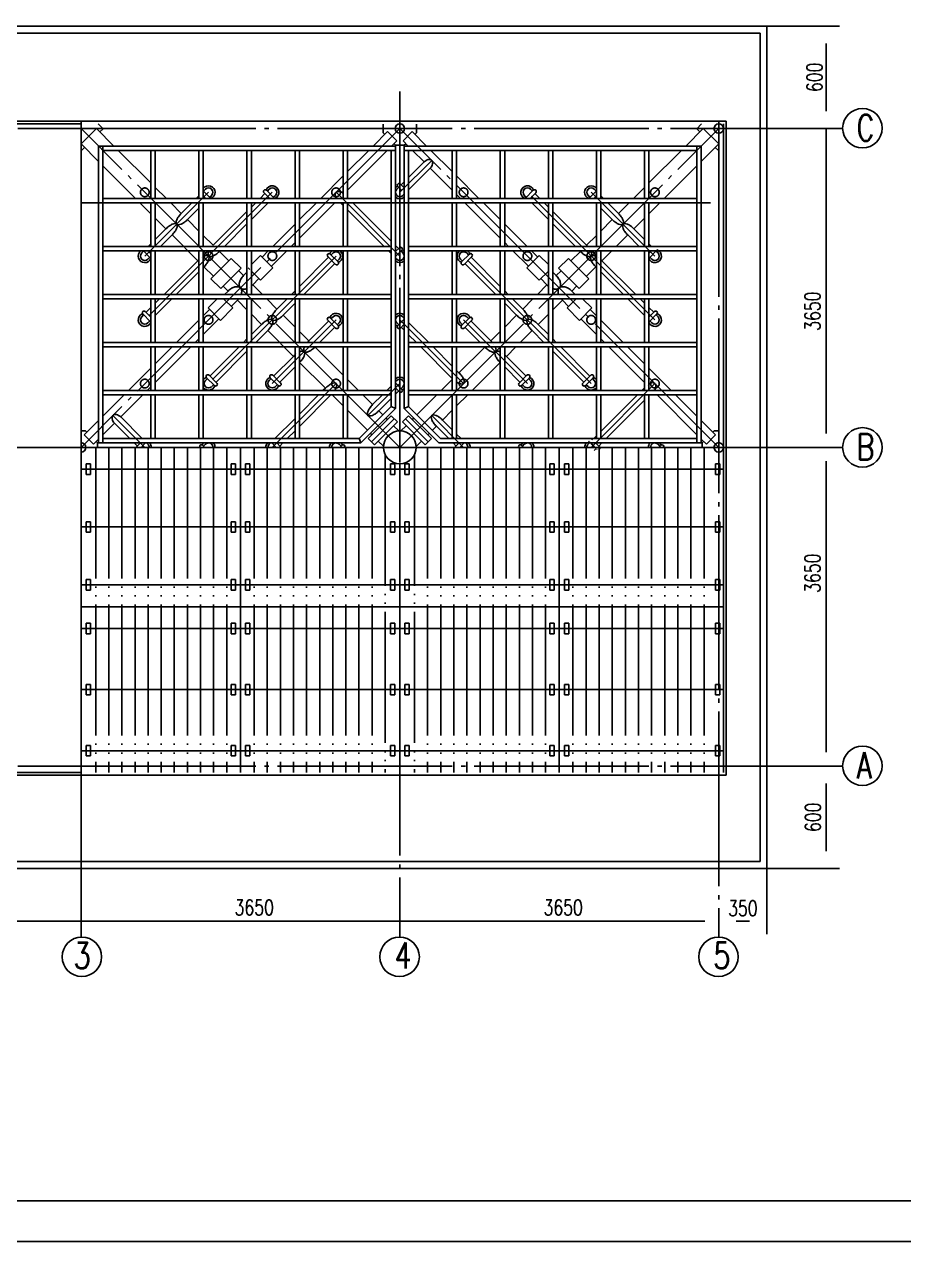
# Model space of a CAD drawing. Extents: x 49189 to 130763, y 0 to 27754.
# Drawn here: x 101534 to 111600, y 0 to 13938 of the extents above; entities that cross this region are included whole.
import ezdxf

# ---------------------------------------------------------------- set-up
doc = ezdxf.new("R2010")
doc.units = 0
doc.header["$LTSCALE"] = 100
doc.header["$MEASUREMENT"] = 0
for name, pattern in [('S', [18, 15, -1, 0, -1, 0, -1]), ('X', [6, 4.5, -1.5]), ('Z', [22.5, 20, -1, 0.5, -1])]:
    doc.linetypes.add(name, pattern=pattern)
for name, color, linetype in [('2', 2, 'CONTINUOUS'), ('3', 3, 'X'), ('4', 1, 'Z'), ('5', 4, 'S'), ('6', 3, 'CONTINUOUS')]:
    doc.layers.add(name, color=color, linetype=linetype)
doc.styles.add('HZ', font='txt', dxfattribs={"width": 0.75, "bigfont": 'hztxt'})
doc.styles.add('SIMPLEX', font='txt', dxfattribs={"width": 0.75, "bigfont": 'hztxt'})
doc.styles.add('STANDENT', font='TXT', dxfattribs={"width": 0.75, "bigfont": 'HZTXT'})

# ---------------------------------------------------------------- blocks, each defined once
blk = doc.blocks.new('ARROW')
at = {"layer": '6'}
blk.add_lwpolyline([(0, 0, 0, 0.2, 0), (-1, 0, 0, 0, 0), (-2, 0, 0, 0, 0)], format="xyseb", dxfattribs=at)

msp = doc.modelspace()

# ---------------------------------------------------------------- linework, layer by layer
at = {"layer": '2', "color": 0}
for p, q in [((94325, 13918), (102183, 13918)), ((94405, 13838), (102183, 13838)), ((102183, 13918), (110036, 13918)), ((102183, 13838), (109956, 13838)), ((109956, 13838), (109956, 4352)), ((110036, 13918), (110036, 4272)), ((110036, 13918), (110865, 13918)), ((110715, 12945), (110715, 13718)), ((94799, 12829), (102183, 12829)), ((102183, 12829), (102183, 5371)), ((102183, 12829), (109567, 12829)), ((109567, 5341), (109567, 12829)), ((94799, 12799), (102183, 12799)), ((102183, 12569), (102360, 12745)), ((102560, 12545), (102360, 12745)), ((102436, 12742), (102378, 12799)), ((102436, 12742), (102400, 12706)), ((105692, 12710), (105527, 12545)), ((105643, 12695), (105643, 12796)), ((105660, 12678), (105643, 12695)), ((105798, 12604), (105692, 12710)), ((105869, 12604), (105975, 12710)), ((106139, 12545), (105975, 12710)), ((106006, 12678), (106023, 12695)), ((106023, 12695), (106023, 12796)), ((109307, 12745), (109107, 12545)), ((109231, 12742), (109288, 12799)), ((109231, 12742), (109267, 12706)), ((109307, 12745), (109483, 12569)), ((109537, 12799), (109537, 5371)), ((110715, 12745), (110565, 12745)), ((102183, 12671), (102183, 5371)), ((102183, 12569), (102383, 12369)), ((102383, 12545), (102383, 9145)), ((102383, 12545), (105783, 12545)), ((102433, 12545), (102433, 9145)), ((105798, 12604), (105739, 12545)), ((105783, 12556), (105766, 12572)), ((105783, 12556), (105884, 12556)), ((105884, 12556), (105783, 12556)), ((105783, 12545), (105783, 9540)), ((105869, 12604), (105927, 12545)), ((109283, 12545), (105883, 12545)), ((105883, 12545), (105883, 9540)), ((105884, 12556), (105900, 12572)), ((109233, 12545), (109233, 9145)), ((109483, 12569), (109283, 12369)), ((109283, 12545), (109283, 9145)), ((102187, 12493), (102183, 12497)), ((102223, 12529), (102187, 12493)), ((102433, 12495), (105783, 12495)), ((102983, 12122), (102610, 12495)), ((102983, 12495), (102983, 11945)), ((103033, 12495), (103033, 11945)), ((103533, 12495), (103533, 11945)), ((103583, 12495), (103583, 11945)), ((104083, 12495), (104083, 11945)), ((104133, 12495), (104133, 11945)), ((104633, 12495), (104633, 11945)), ((104683, 12495), (104683, 11945)), ((105183, 12495), (105183, 11945)), ((105233, 12495), (105233, 11945)), ((105477, 12495), (105233, 12252)), ((105689, 12495), (105233, 12039)), ((105733, 12495), (105733, 9561)), ((109233, 12495), (105883, 12495)), ((105933, 12495), (105933, 9561)), ((106110, 12363), (105977, 12495)), ((106433, 12252), (106189, 12495)), ((106433, 12495), (106433, 11945)), ((106483, 12495), (106483, 11945)), ((106983, 12495), (106983, 11945)), ((107033, 12495), (107033, 11945)), ((107533, 12495), (107533, 11945)), ((107583, 12495), (107583, 11945)), ((108083, 12495), (108083, 11945)), ((108133, 12495), (108133, 11945)), ((108633, 12495), (108633, 11945)), ((108683, 12495), (108683, 11945)), ((109057, 12495), (108683, 12122)), ((109444, 12529), (109480, 12493)), ((109480, 12493), (109483, 12497)), ((102433, 12319), (102807, 11945)), ((105933, 12186), (106110, 12363)), ((105933, 12045), (106181, 12292)), ((106433, 12039), (106181, 12292)), ((109233, 12319), (108860, 11945)), ((105183, 12202), (104927, 11945)), ((105848, 12101), (105883, 12136)), ((106739, 11945), (106483, 12202)), ((103160, 11945), (103033, 12072)), ((103666, 11949), (103583, 12032)), ((103608, 12051), (103586, 12029)), ((104288, 12001), (104233, 11945)), ((104343, 11945), (104278, 12010)), ((104396, 11949), (104307, 12038)), ((104338, 12051), (104316, 12029)), ((105798, 12051), (105820, 12073)), ((105855, 12037), (105810, 12082)), ((105883, 12066), (105839, 12110)), ((105869, 11980), (105883, 11995)), ((106527, 11945), (106483, 11989)), ((107270, 11949), (107360, 12038)), ((107324, 11945), (107388, 12010)), ((107350, 12029), (107329, 12051)), ((107329, 12051), (107350, 12029)), ((107434, 11945), (107379, 12001)), ((108000, 11949), (108083, 12032)), ((108059, 12051), (108080, 12029)), ((108080, 12029), (108059, 12051)), ((108633, 12072), (108507, 11945)), ((102433, 11945), (105733, 11945)), ((102433, 11895), (105733, 11895)), ((102857, 11895), (102983, 11769)), ((102983, 11895), (102983, 11395)), ((103033, 11895), (103033, 11395)), ((103331, 11774), (103210, 11895)), ((103453, 11895), (103331, 11774)), ((103533, 11976), (103503, 11945)), ((103533, 11895), (103533, 11395)), ((103613, 11945), (103583, 11975)), ((103594, 11895), (103583, 11885)), ((103583, 11895), (103583, 11395)), ((103679, 11980), (103657, 11958)), ((104083, 11895), (104083, 11395)), ((104324, 11895), (104133, 11705)), ((104183, 11895), (104133, 11846)), ((104133, 11895), (104133, 11395)), ((104409, 11980), (104387, 11958)), ((104633, 11895), (104633, 11395)), ((105089, 11895), (104683, 11489)), ((104877, 11895), (104683, 11702)), ((104683, 11895), (104683, 11395)), ((105183, 11865), (105153, 11895)), ((105183, 11895), (105183, 11395)), ((105244, 11945), (105233, 11956)), ((105233, 11895), (105233, 11395)), ((105733, 11456), (105294, 11895)), ((109233, 11945), (105933, 11945)), ((109233, 11895), (105933, 11895)), ((106433, 11895), (106433, 11395)), ((106483, 11895), (106483, 11395)), ((106983, 11489), (106577, 11895)), ((106983, 11702), (106789, 11895)), ((106983, 11895), (106983, 11395)), ((107033, 11895), (107033, 11395)), ((107280, 11958), (107258, 11980)), ((107258, 11980), (107280, 11958)), ((107533, 11705), (107343, 11895)), ((107533, 11846), (107484, 11895)), ((107533, 11895), (107533, 11395)), ((107583, 11895), (107583, 11395)), ((107988, 11980), (108010, 11958)), ((108010, 11958), (107988, 11980)), ((108054, 11945), (108083, 11975)), ((108083, 11885), (108073, 11895)), ((108083, 11895), (108083, 11395)), ((108164, 11945), (108133, 11976)), ((108133, 11895), (108133, 11395)), ((108335, 11774), (108214, 11895)), ((108457, 11895), (108335, 11774)), ((108633, 11895), (108633, 11395)), ((108810, 11895), (108683, 11769)), ((108683, 11895), (108683, 11395)), ((103033, 11719), (103155, 11597)), ((103533, 11835), (103402, 11703)), ((104083, 11796), (103696, 11409)), ((105653, 11395), (105233, 11815)), ((107970, 11409), (107583, 11796)), ((108265, 11703), (108133, 11835)), ((108633, 11719), (108512, 11597)), ((103155, 11597), (103033, 11476)), ((103533, 11572), (103402, 11703)), ((104083, 11655), (103824, 11395)), ((104633, 11652), (104377, 11395)), ((107289, 11395), (107033, 11652)), ((107843, 11395), (107583, 11655)), ((108133, 11572), (108265, 11703)), ((108633, 11476), (108512, 11597)), ((103225, 11527), (103094, 11395)), ((103225, 11527), (103520, 11232)), ((103696, 11409), (103583, 11522)), ((104633, 11439), (104589, 11395)), ((107077, 11395), (107033, 11439)), ((107970, 11409), (108083, 11522)), ((108310, 11395), (108441, 11527)), ((108573, 11395), (108441, 11527)), ((102433, 11395), (105733, 11395)), ((102433, 11345), (105733, 11345)), ((102878, 11321), (102900, 11343)), ((102900, 11343), (102878, 11321)), ((102980, 11262), (102897, 11345)), ((102983, 11426), (102953, 11395)), ((102983, 11316), (102954, 11345)), ((102983, 11345), (102983, 10845)), ((103033, 11345), (103033, 10845)), ((103044, 11345), (103033, 11335)), ((103533, 11345), (103533, 10845)), ((103583, 11345), (103583, 10845)), ((103774, 11345), (103767, 11338)), ((103875, 11231), (103767, 11338)), ((104083, 11345), (104083, 10845)), ((104133, 11345), (104133, 10845)), ((104133, 11187), (104238, 11292)), ((104380, 11150), (104238, 11292)), ((104327, 11345), (104256, 11274)), ((104539, 11345), (104362, 11168)), ((104633, 11345), (104633, 10845)), ((104683, 11345), (104683, 10845)), ((105037, 11308), (105126, 11219)), ((105068, 11321), (105046, 11299)), ((105183, 11345), (105183, 10845)), ((105233, 11345), (105233, 10845)), ((105733, 11315), (105703, 11345)), ((105819, 11371), (105783, 11406)), ((105828, 11380), (105783, 11336)), ((105856, 11352), (105783, 11279)), ((105869, 11321), (105847, 11343)), ((109233, 11395), (105933, 11395)), ((109233, 11345), (105933, 11345)), ((106433, 11345), (106433, 10845)), ((106483, 11345), (106483, 10845)), ((106630, 11308), (106540, 11219)), ((106599, 11321), (106620, 11299)), ((106620, 11299), (106599, 11321)), ((106983, 11345), (106983, 10845)), ((107033, 11345), (107033, 10845)), ((107305, 11168), (107127, 11345)), ((107287, 11150), (107428, 11292)), ((107411, 11274), (107339, 11345)), ((107533, 11187), (107428, 11292)), ((107533, 11345), (107533, 10845)), ((107583, 11345), (107583, 10845)), ((107792, 11231), (107900, 11338)), ((107900, 11338), (107893, 11345)), ((108083, 11345), (108083, 10845)), ((108133, 11345), (108133, 10845)), ((108147, 11232), (108260, 11345)), ((108633, 11335), (108623, 11345)), ((108633, 11345), (108633, 10845)), ((108714, 11395), (108683, 11426)), ((108683, 11345), (108683, 10845)), ((108683, 11316), (108713, 11345)), ((108687, 11262), (108776, 11352)), ((108789, 11321), (108767, 11343)), ((102949, 11250), (102970, 11272)), ((102970, 11272), (102949, 11250)), ((103520, 11232), (103133, 10845)), ((103590, 11162), (103583, 11155)), ((103698, 11054), (103590, 11162)), ((103903, 11259), (103670, 11026)), ((104016, 11146), (103903, 11259)), ((105018, 11271), (104683, 10936)), ((105089, 11200), (104734, 10845)), ((105008, 11280), (105098, 11190)), ((105139, 11250), (105117, 11228)), ((105798, 11250), (105783, 11265)), ((106528, 11250), (106550, 11228)), ((106550, 11228), (106528, 11250)), ((106658, 11280), (106569, 11190)), ((106933, 10845), (106578, 11200)), ((106983, 10936), (106649, 11271)), ((107651, 11146), (107764, 11259)), ((107997, 11026), (107764, 11259)), ((107969, 11054), (108076, 11162)), ((108083, 11155), (108076, 11162)), ((108534, 10845), (108147, 11232)), ((108718, 11250), (108696, 11272)), ((103533, 11105), (103274, 10845)), ((103783, 10913), (103670, 11026)), ((104016, 11146), (103783, 10913)), ((104044, 11062), (103988, 11118)), ((104083, 11102), (104044, 11062)), ((104114, 11133), (104097, 11150)), ((104238, 11009), (104133, 11114)), ((104220, 11027), (104150, 10956)), ((104238, 11009), (104380, 11150)), ((107428, 11009), (107287, 11150)), ((107428, 11009), (107533, 11114)), ((107517, 10956), (107446, 11027)), ((107623, 11062), (107583, 11102)), ((107623, 11062), (107679, 11118)), ((107884, 10913), (107651, 11146)), ((107884, 10913), (107997, 11026)), ((108393, 10845), (108133, 11105)), ((103867, 10885), (103811, 10941)), ((103867, 10885), (103827, 10845)), ((104260, 10845), (104150, 10956)), ((104633, 10886), (104593, 10845)), ((107074, 10845), (107033, 10886)), ((107407, 10845), (107517, 10956)), ((107800, 10885), (107856, 10941)), ((107839, 10845), (107800, 10885)), ((102433, 10845), (105733, 10845)), ((102433, 10795), (105733, 10795)), ((102983, 10795), (102983, 10295)), ((103224, 10795), (103033, 10605)), ((103033, 10795), (103033, 10295)), ((103083, 10795), (103033, 10746)), ((103533, 10795), (103533, 10295)), ((103583, 10795), (103583, 10295)), ((103742, 10795), (103637, 10691)), ((103920, 10691), (103815, 10795)), ((103973, 10779), (103902, 10708)), ((104083, 10669), (103973, 10779)), ((104083, 10795), (104083, 10295)), ((104133, 10795), (104133, 10295)), ((104426, 10679), (104310, 10795)), ((104543, 10795), (104426, 10679)), ((104633, 10745), (104497, 10608)), ((104633, 10795), (104633, 10295)), ((104683, 10795), (104683, 10295)), ((104684, 10795), (104683, 10795)), ((105183, 10795), (105183, 10295)), ((105233, 10795), (105233, 10295)), ((109233, 10845), (105933, 10845)), ((109233, 10795), (105933, 10795)), ((106433, 10795), (106433, 10295)), ((106483, 10795), (106483, 10295)), ((106983, 10795), (106983, 10295)), ((106983, 10795), (106983, 10795)), ((107033, 10795), (107033, 10295)), ((107170, 10608), (107033, 10745)), ((107240, 10679), (107124, 10795)), ((107240, 10679), (107357, 10795)), ((107533, 10795), (107533, 10295)), ((107583, 10795), (107583, 10295)), ((107583, 10669), (107694, 10779)), ((107764, 10708), (107694, 10779)), ((107747, 10691), (107851, 10795)), ((107925, 10795), (108030, 10691)), ((108083, 10795), (108083, 10295)), ((108133, 10795), (108133, 10295)), ((108633, 10605), (108443, 10795)), ((108633, 10746), (108584, 10795)), ((108633, 10795), (108633, 10295)), ((108683, 10795), (108683, 10295)), ((102900, 10613), (102878, 10591)), ((102878, 10591), (102900, 10613)), ((102980, 10532), (102890, 10622)), ((102983, 10586), (102919, 10650)), ((102983, 10696), (102928, 10641)), ((103655, 10673), (103583, 10602)), ((103778, 10549), (103637, 10691)), ((103920, 10691), (103778, 10549)), ((104250, 10502), (104133, 10619)), ((104633, 10472), (104497, 10608)), ((107033, 10472), (107170, 10608)), ((107417, 10502), (107533, 10619)), ((107747, 10691), (107888, 10549)), ((107888, 10549), (108030, 10691)), ((108083, 10602), (108012, 10673)), ((108739, 10641), (108683, 10696)), ((108683, 10586), (108748, 10650)), ((108687, 10532), (108776, 10622)), ((108789, 10591), (108767, 10613)), ((102970, 10542), (102949, 10520)), ((102949, 10520), (102970, 10542)), ((103533, 10552), (103277, 10295)), ((103761, 10567), (103583, 10389)), ((104250, 10502), (104133, 10386)), ((105018, 10541), (104791, 10314)), ((105089, 10470), (104914, 10295)), ((105008, 10550), (105098, 10460)), ((105037, 10578), (105126, 10489)), ((105068, 10591), (105046, 10569)), ((105139, 10520), (105117, 10498)), ((105820, 10498), (105798, 10520)), ((105883, 10562), (105810, 10489)), ((105883, 10505), (105839, 10460)), ((105848, 10470), (105883, 10435)), ((105883, 10576), (105869, 10591)), ((105933, 10526), (106164, 10295)), ((106550, 10498), (106528, 10520)), ((106528, 10520), (106550, 10498)), ((106630, 10578), (106540, 10489)), ((106658, 10550), (106569, 10460)), ((106753, 10295), (106578, 10470)), ((106620, 10569), (106599, 10591)), ((106599, 10591), (106620, 10569)), ((106875, 10314), (106649, 10541)), ((107533, 10386), (107417, 10502)), ((108083, 10389), (107906, 10567)), ((108389, 10295), (108133, 10552)), ((108718, 10520), (108696, 10542)), ((103533, 10339), (103489, 10295)), ((104083, 10336), (104043, 10295)), ((104320, 10432), (104184, 10295)), ((104615, 10137), (104320, 10432)), ((104791, 10314), (104683, 10422)), ((105933, 10385), (106023, 10295)), ((106875, 10314), (106983, 10422)), ((107210, 10295), (107346, 10432)), ((107483, 10295), (107346, 10432)), ((107624, 10295), (107583, 10336)), ((108177, 10295), (108133, 10339)), ((102433, 10295), (105733, 10295)), ((102433, 10245), (105733, 10245)), ((102983, 10245), (102983, 9745)), ((103439, 10245), (103033, 9839)), ((103227, 10245), (103033, 10052)), ((103033, 10245), (103033, 9745)), ((103533, 10245), (103533, 9745)), ((103583, 10245), (103583, 9745)), ((103993, 10245), (103658, 9911)), ((104083, 10195), (103729, 9840)), ((104083, 10245), (104083, 9745)), ((104134, 10245), (104133, 10245)), ((104133, 10245), (104133, 9745)), ((104633, 10245), (104633, 9745)), ((104683, 10245), (104683, 9745)), ((104864, 10245), (104862, 10243)), ((105183, 9922), (104862, 10243)), ((105183, 10245), (105183, 9745)), ((105233, 10245), (105233, 9745)), ((109233, 10295), (105933, 10295)), ((109233, 10245), (105933, 10245)), ((106073, 10245), (106433, 9885)), ((106214, 10245), (106433, 10026)), ((106433, 10245), (106433, 9745)), ((106483, 10245), (106483, 9745)), ((106510, 9949), (106805, 10243)), ((106805, 10243), (106803, 10245)), ((106983, 10245), (106983, 9745)), ((107033, 10245), (107033, 9745)), ((107052, 10137), (107160, 10245)), ((107533, 10245), (107533, 10245)), ((107533, 10245), (107533, 9745)), ((107583, 10245), (107583, 9745)), ((107938, 9840), (107583, 10195)), ((108009, 9911), (107674, 10245)), ((108083, 10245), (108083, 9745)), ((108133, 10245), (108133, 9745)), ((108633, 9839), (108227, 10245)), ((108633, 10052), (108439, 10245)), ((108633, 10245), (108633, 9745)), ((108683, 10245), (108683, 9745)), ((104615, 10137), (104388, 9911)), ((104685, 10067), (104683, 10065)), ((104980, 9772), (104685, 10067)), ((106660, 9745), (106981, 10067)), ((106983, 10065), (106981, 10067)), ((107279, 9911), (107052, 10137)), ((102983, 10002), (102727, 9745)), ((103649, 9920), (103738, 9831)), ((104379, 9920), (104468, 9831)), ((104633, 10015), (104459, 9840)), ((106483, 9976), (106510, 9949)), ((107208, 9840), (107033, 10015)), ((107288, 9920), (107198, 9831)), ((108018, 9920), (107928, 9831)), ((108939, 9745), (108683, 10002)), ((102983, 9789), (102939, 9745)), ((103608, 9861), (103630, 9883)), ((103630, 9883), (103608, 9861)), ((103620, 9892), (103710, 9802)), ((103679, 9790), (103700, 9812)), ((103700, 9812), (103679, 9790)), ((104360, 9883), (104338, 9861)), ((104338, 9861), (104360, 9883)), ((104350, 9892), (104440, 9802)), ((104430, 9812), (104409, 9790)), ((104409, 9790), (104430, 9812)), ((104953, 9745), (104980, 9772)), ((105360, 9745), (105233, 9872)), ((105683, 9745), (105733, 9796)), ((105783, 9846), (105798, 9861)), ((105783, 9832), (105856, 9759)), ((105783, 9775), (105828, 9730)), ((105847, 9768), (105869, 9790)), ((106307, 9745), (106433, 9872)), ((107316, 9892), (107227, 9802)), ((107258, 9790), (107236, 9812)), ((107329, 9861), (107307, 9883)), ((108046, 9892), (107957, 9802)), ((107988, 9790), (107966, 9812)), ((108059, 9861), (108037, 9883)), ((108603, 9745), (108633, 9776)), ((102433, 9745), (105733, 9745)), ((102433, 9695), (105733, 9695)), ((102677, 9695), (102433, 9452)), ((102889, 9695), (102637, 9443)), ((102983, 9695), (102983, 9195)), ((103033, 9695), (103033, 9195)), ((103533, 9695), (103533, 9195)), ((103583, 9695), (103583, 9195)), ((104083, 9695), (104083, 9195)), ((104133, 9695), (104133, 9195)), ((104633, 9695), (104633, 9195)), ((104683, 9335), (105044, 9695)), ((104683, 9695), (104683, 9195)), ((104683, 9476), (104903, 9695)), ((105183, 9569), (105057, 9695)), ((105183, 9695), (105183, 9195)), ((105233, 9695), (105233, 9195)), ((105521, 9584), (105410, 9695)), ((105521, 9584), (105633, 9695)), ((105592, 9513), (105733, 9655)), ((105783, 9705), (105819, 9740)), ((109233, 9745), (105933, 9745)), ((109233, 9695), (105933, 9695)), ((106028, 9467), (106257, 9695)), ((106433, 9695), (106433, 9195)), ((106483, 9569), (106610, 9695)), ((106483, 9695), (106483, 9195)), ((106983, 9695), (106983, 9195)), ((107033, 9695), (107033, 9195)), ((107533, 9695), (107533, 9195)), ((107583, 9695), (107583, 9195)), ((108083, 9695), (108083, 9195)), ((108133, 9276), (108553, 9695)), ((108133, 9695), (108133, 9195)), ((108194, 9195), (108633, 9635)), ((108633, 9695), (108633, 9195)), ((108683, 9695), (108683, 9195)), ((108683, 9685), (108694, 9695)), ((109233, 9239), (108777, 9695)), ((109233, 9452), (108989, 9695)), ((105462, 9290), (105233, 9519)), ((105368, 9195), (105733, 9561)), ((105388, 9145), (105783, 9540)), ((105639, 9467), (105592, 9513)), ((105733, 9561), (105783, 9540)), ((105933, 9561), (105883, 9540)), ((106278, 9145), (105883, 9540)), ((106299, 9195), (105933, 9561)), ((106322, 9407), (106433, 9519)), ((102383, 9402), (102219, 9237)), ((102566, 9372), (102433, 9239)), ((102743, 9195), (102566, 9372)), ((102884, 9195), (102637, 9443)), ((104403, 9195), (104633, 9426)), ((105734, 9457), (105472, 9195)), ((105769, 9421), (105508, 9160)), ((105805, 9386), (105543, 9124)), ((105691, 9414), (105674, 9431)), ((105805, 9386), (105734, 9457)), ((105821, 9284), (105762, 9343)), ((105845, 9284), (105905, 9343)), ((105862, 9386), (105933, 9457)), ((105862, 9386), (106124, 9124)), ((105897, 9421), (106159, 9160)), ((105933, 9457), (106194, 9195)), ((105975, 9414), (105992, 9431)), ((106322, 9407), (106433, 9296)), ((109448, 9237), (109283, 9402)), ((102234, 9285), (102183, 9285)), ((102325, 9131), (102219, 9237)), ((102250, 9269), (102234, 9285)), ((104544, 9195), (104633, 9285)), ((105515, 9237), (105497, 9255)), ((106152, 9237), (106169, 9255)), ((106205, 9290), (106251, 9337)), ((106251, 9337), (106393, 9195)), ((106483, 9246), (106534, 9195)), ((108053, 9195), (108083, 9226)), ((109342, 9131), (109448, 9237)), ((109416, 9269), (109433, 9285)), ((109433, 9285), (109483, 9285)), ((102250, 9095), (105645, 9095)), ((102383, 9189), (102325, 9131)), ((102373, 9146), (102356, 9163)), ((102373, 9146), (102373, 9095)), ((102383, 9145), (105388, 9145)), ((102433, 9195), (105368, 9195)), ((102828, 9110), (102793, 9145)), ((102863, 9146), (102818, 9101)), ((102920, 9145), (102870, 9095)), ((102949, 9131), (102934, 9145)), ((103577, 9118), (103600, 9095)), ((103608, 9131), (103586, 9109)), ((104008, 9095), (104008, 5371)), ((104353, 9145), (104338, 9131)), ((104367, 9145), (104417, 9095)), ((104423, 9146), (104468, 9101)), ((104459, 9110), (104494, 9145)), ((105160, 9109), (105139, 9131)), ((105147, 9095), (105170, 9118)), ((105368, 9195), (105388, 9145)), ((105543, 9124), (105472, 9195)), ((105644, 9108), (105585, 9167)), ((106022, 9108), (106081, 9167)), ((106022, 9095), (109429, 9095)), ((106124, 9124), (106194, 9195)), ((109283, 9145), (106278, 9145)), ((109233, 9195), (106299, 9195)), ((106443, 9145), (106478, 9110)), ((106513, 9146), (106468, 9101)), ((106570, 9145), (106520, 9095)), ((106584, 9145), (106599, 9131)), ((107250, 9095), (107227, 9118)), ((107236, 9109), (107258, 9131)), ((107658, 9095), (107658, 5371)), ((107988, 9131), (108010, 9153)), ((108067, 9095), (108010, 9153)), ((108038, 9181), (108029, 9190)), ((108059, 9060), (108080, 9082)), ((108118, 9101), (108073, 9146)), ((108109, 9110), (108144, 9145)), ((108789, 9131), (108810, 9109)), ((108797, 9095), (108820, 9118)), ((109342, 9131), (109283, 9189)), ((109293, 9146), (109310, 9163)), ((109293, 9146), (109293, 9095)), ((102183, 8845), (109537, 8845)), ((102241, 8785), (102241, 8905)), ((102291, 8905), (102241, 8905)), ((102291, 8785), (102241, 8785)), ((102291, 8785), (102291, 8905)), ((103901, 8785), (103901, 8905)), ((103901, 8905), (103951, 8905)), ((103901, 8785), (103951, 8785)), ((103951, 8785), (103951, 8905)), ((104116, 8905), (104066, 8905)), ((104066, 8785), (104066, 8905)), ((104116, 8785), (104066, 8785)), ((104116, 8785), (104116, 8905)), ((105726, 8905), (105776, 8905)), ((105726, 8785), (105726, 8905)), ((105726, 8785), (105776, 8785)), ((105776, 8785), (105776, 8905)), ((105833, 8907), (105833, 5371)), ((105941, 8905), (105891, 8905)), ((105891, 8785), (105891, 8905)), ((105941, 8785), (105891, 8785)), ((105941, 8785), (105941, 8905)), ((107551, 8905), (107601, 8905)), ((107551, 8785), (107551, 8905)), ((107551, 8785), (107601, 8785)), ((107601, 8785), (107601, 8905)), ((107766, 8905), (107716, 8905)), ((107716, 8785), (107716, 8905)), ((107766, 8785), (107716, 8785)), ((107766, 8785), (107766, 8905)), ((109446, 8905), (109496, 8905)), ((109446, 8785), (109446, 8905)), ((109446, 8785), (109496, 8785)), ((109496, 8785), (109496, 8905)), ((102241, 8123), (102241, 8243)), ((102291, 8243), (102241, 8243)), ((102291, 8123), (102291, 8243)), ((103901, 8123), (103901, 8243)), ((103901, 8243), (103951, 8243)), ((103951, 8123), (103951, 8243)), ((104116, 8243), (104066, 8243)), ((104066, 8123), (104066, 8243)), ((104116, 8123), (104116, 8243)), ((105726, 8243), (105776, 8243)), ((105726, 8123), (105726, 8243)), ((105776, 8123), (105776, 8243)), ((105941, 8243), (105891, 8243)), ((105891, 8123), (105891, 8243)), ((105941, 8123), (105941, 8243)), ((107551, 8243), (107601, 8243)), ((107551, 8123), (107551, 8243)), ((107601, 8123), (107601, 8243)), ((107716, 8123), (107716, 8243)), ((107766, 8243), (107716, 8243)), ((107766, 8123), (107766, 8243)), ((109446, 8123), (109446, 8243)), ((109446, 8243), (109496, 8243)), ((109496, 8123), (109496, 8243)), ((102183, 8183), (109537, 8183)), ((102291, 8123), (102241, 8123)), ((103901, 8123), (103951, 8123)), ((104116, 8123), (104066, 8123)), ((105726, 8123), (105776, 8123)), ((105941, 8123), (105891, 8123)), ((107551, 8123), (107601, 8123)), ((107766, 8123), (107716, 8123)), ((109446, 8123), (109496, 8123)), ((102241, 7460), (102241, 7580)), ((102291, 7580), (102241, 7580)), ((102291, 7460), (102291, 7580)), ((103901, 7460), (103901, 7580)), ((103901, 7580), (103951, 7580)), ((103951, 7460), (103951, 7580)), ((104116, 7580), (104066, 7580)), ((104066, 7460), (104066, 7580)), ((104116, 7460), (104116, 7580)), ((105726, 7580), (105776, 7580)), ((105726, 7460), (105726, 7580)), ((105776, 7460), (105776, 7580)), ((105941, 7580), (105891, 7580)), ((105891, 7460), (105891, 7580)), ((105941, 7460), (105941, 7580)), ((107551, 7580), (107601, 7580)), ((107551, 7460), (107551, 7580)), ((107601, 7460), (107601, 7580)), ((107716, 7460), (107716, 7580)), ((107766, 7580), (107716, 7580)), ((107766, 7460), (107766, 7580)), ((109446, 7460), (109446, 7580)), ((109446, 7580), (109496, 7580)), ((109496, 7460), (109496, 7580)), ((102183, 7520), (109537, 7520)), ((102291, 7460), (102241, 7460)), ((103901, 7460), (103951, 7460)), ((104116, 7460), (104066, 7460)), ((105726, 7460), (105776, 7460)), ((105941, 7460), (105891, 7460)), ((107551, 7460), (107601, 7460)), ((107766, 7460), (107716, 7460)), ((109446, 7460), (109496, 7460)), ((102183, 7270), (109537, 7270)), ((102183, 7020), (109537, 7020)), ((102241, 7080), (102241, 6960)), ((102291, 7080), (102241, 7080)), ((102291, 7080), (102291, 6960)), ((103901, 7080), (103901, 6960)), ((103901, 7080), (103951, 7080)), ((103951, 7080), (103951, 6960)), ((104116, 7080), (104066, 7080)), ((104066, 7080), (104066, 6960)), ((104116, 7080), (104116, 6960)), ((105726, 7080), (105776, 7080)), ((105726, 7080), (105726, 6960)), ((105776, 7080), (105776, 6960)), ((105941, 7080), (105891, 7080)), ((105891, 7080), (105891, 6960)), ((105941, 7080), (105941, 6960)), ((107551, 7080), (107601, 7080)), ((107551, 7080), (107551, 6960)), ((107601, 7080), (107601, 6960)), ((107716, 7080), (107716, 6960)), ((107766, 7080), (107716, 7080)), ((107766, 7080), (107766, 6960)), ((109446, 7080), (109446, 6960)), ((109446, 7080), (109496, 7080)), ((109496, 7080), (109496, 6960)), ((102291, 6960), (102241, 6960)), ((103901, 6960), (103951, 6960)), ((104116, 6960), (104066, 6960)), ((105726, 6960), (105776, 6960)), ((105941, 6960), (105891, 6960)), ((107551, 6960), (107601, 6960)), ((107766, 6960), (107716, 6960)), ((109446, 6960), (109496, 6960)), ((102183, 6321), (109537, 6321)), ((102291, 6381), (102241, 6381)), ((102241, 6381), (102241, 6261)), ((102291, 6381), (102291, 6261)), ((103901, 6381), (103951, 6381)), ((103901, 6381), (103901, 6261)), ((103951, 6381), (103951, 6261)), ((104116, 6381), (104066, 6381)), ((104066, 6381), (104066, 6261)), ((104116, 6381), (104116, 6261)), ((105726, 6381), (105776, 6381)), ((105726, 6381), (105726, 6261)), ((105776, 6381), (105776, 6261)), ((105941, 6381), (105891, 6381)), ((105891, 6381), (105891, 6261)), ((105941, 6381), (105941, 6261)), ((107551, 6381), (107601, 6381)), ((107551, 6381), (107551, 6261)), ((107601, 6381), (107601, 6261)), ((107766, 6381), (107716, 6381)), ((107716, 6381), (107716, 6261)), ((107766, 6381), (107766, 6261)), ((109446, 6381), (109496, 6381)), ((109446, 6381), (109446, 6261)), ((109496, 6381), (109496, 6261)), ((102291, 6261), (102241, 6261)), ((103901, 6261), (103951, 6261)), ((104116, 6261), (104066, 6261)), ((105726, 6261), (105776, 6261)), ((105941, 6261), (105891, 6261)), ((107551, 6261), (107601, 6261)), ((107766, 6261), (107716, 6261)), ((109446, 6261), (109496, 6261)), ((102183, 5621), (109537, 5621)), ((102291, 5681), (102241, 5681)), ((102241, 5681), (102241, 5561)), ((102291, 5681), (102291, 5561)), ((103901, 5681), (103951, 5681)), ((103901, 5681), (103901, 5561)), ((103951, 5681), (103951, 5561)), ((104116, 5681), (104066, 5681)), ((104066, 5681), (104066, 5561)), ((104116, 5681), (104116, 5561)), ((105726, 5681), (105776, 5681)), ((105726, 5681), (105726, 5561)), ((105776, 5681), (105776, 5561)), ((105941, 5681), (105891, 5681)), ((105891, 5681), (105891, 5561)), ((105941, 5681), (105941, 5561)), ((107551, 5681), (107601, 5681)), ((107551, 5681), (107551, 5561)), ((107601, 5681), (107601, 5561)), ((107716, 5681), (107716, 5561)), ((107766, 5681), (107716, 5681)), ((107766, 5681), (107766, 5561)), ((109446, 5681), (109446, 5561)), ((109446, 5681), (109496, 5681)), ((109496, 5681), (109496, 5561)), ((102291, 5561), (102241, 5561)), ((103901, 5561), (103951, 5561)), ((104116, 5561), (104066, 5561)), ((105726, 5561), (105776, 5561)), ((105941, 5561), (105891, 5561)), ((107551, 5561), (107601, 5561)), ((107766, 5561), (107716, 5561)), ((109446, 5561), (109496, 5561)), ((110715, 5445), (110565, 5445)), ((94799, 5371), (102183, 5371)), ((94799, 5341), (102183, 5341)), ((102183, 5341), (109567, 5341)), ((110715, 4472), (110715, 5245)), ((94405, 4352), (102183, 4352)), ((102183, 4352), (109956, 4352)), ((94325, 4272), (102183, 4272)), ((102183, 4272), (110036, 4272)), ((110036, 4272), (110036, 3519)), ((110036, 4272), (110865, 4272)), ((109483, 3669), (109483, 3819)), ((109836, 3669), (109683, 3669)), ((92636, 467), (130296, 467))]:
    msp.add_line(p, q, dxfattribs=at)
for points in [[(106110, 12363, -0.067459), (106134, 12381, -0.079812), (106158, 12390, -0.107118), (106182, 12390, -0.139889), (106198, 12380, -0.139889), (106207, 12364, -0.107118), (106208, 12340, -0.079812), (106199, 12316, -0.067459), (106181, 12292, -0.067459)], [(105183, 12005, 0.042157), (105168, 12016, 0.079812), (105144, 12025, 0.107118), (105120, 12025, 0.139889), (105103, 12015, 0.139889), (105094, 11999, 0.107118), (105094, 11975, 0.079812), (105103, 11951, 0.014535), (105106, 11945, 0.067459)], [(103278, 11650, -0.203453), (103272, 11667, -0.097163), (103279, 11701, -0.054131), (103298, 11735, -0.041072), (103331, 11774, -0.041072)], [(108388, 11650, 0.203453), (108395, 11667, 0.097163), (108387, 11701, 0.054131), (108368, 11735, 0.041072), (108335, 11774, 0.041072)], [(103278, 11650, 0.203453), (103262, 11657, 0.097163), (103227, 11650, 0.054131), (103194, 11630, 0.041072), (103155, 11597, 0.041072)], [(103225, 11527, 0.041072), (103258, 11566, 0.054131), (103277, 11600, 0.097163), (103285, 11634, 0.203453), (103278, 11650, 0.203453)], [(103402, 11703, -0.041072), (103363, 11670, -0.054131), (103329, 11651, -0.097163), (103294, 11644, -0.203453), (103278, 11650, -0.203453)], [(108265, 11703, 0.041072), (108304, 11670, 0.054131), (108337, 11651, 0.097163), (108372, 11644, 0.203453), (108388, 11650, 0.203453)], [(108441, 11527, -0.041072), (108408, 11566, -0.054131), (108389, 11600, -0.097163), (108382, 11634, -0.203453), (108388, 11650, -0.203453)], [(108388, 11650, -0.203453), (108404, 11657, -0.097163), (108439, 11650, -0.054131), (108473, 11630, -0.041072), (108512, 11597, -0.041072)], [(103643, 11285, 0.203453), (103627, 11292, 0.097163), (103592, 11285, 0.013946), (103583, 11280, 0.041072)], [(103643, 11285, -0.203453), (103637, 11302, -0.097163), (103644, 11336, -0.013946), (103648, 11345, -0.041072)], [(103767, 11338, -0.041072), (103728, 11305, -0.054131), (103694, 11286, -0.097163), (103659, 11279, -0.203453), (103643, 11285, -0.203453)], [(107900, 11338, 0.041072), (107939, 11305, 0.054131), (107972, 11286, 0.097163), (108007, 11279, 0.203453), (108023, 11285, 0.203453)], [(107983, 11395, 0.015136), (107970, 11409, 0.041072)], [(108003, 11370), (108003, 11370, 0.041072)], [(108023, 11285, 0.203453), (108030, 11302, 0.097163), (108022, 11336, 0.013946), (108018, 11345, 0.041072)], [(108023, 11285, -0.203453), (108039, 11292, -0.097163), (108074, 11285, -0.013946), (108083, 11280, -0.041072)], [(103533, 11245, 0.015136), (103520, 11232, 0.041072)], [(103559, 11265), (103559, 11265, 0.041072)], [(103590, 11162, 0.041072), (103623, 11201, 0.054131), (103642, 11235, 0.097163), (103650, 11269, 0.203453), (103643, 11285, 0.203453)], [(108076, 11162, -0.041072), (108043, 11201, -0.054131), (108024, 11235, -0.097163), (108017, 11269, -0.203453), (108023, 11285, -0.203453)], [(108108, 11265), (108108, 11265, -0.041072)], [(108133, 11245, -0.015136), (108147, 11232, -0.041072)], [(104008, 10920, -0.152216), (103995, 10945, -0.106943), (103997, 10984, -0.074343), (104013, 11022, -0.060974), (104044, 11062, -0.060974)], [(107658, 10920, 0.152216), (107671, 10945, 0.106943), (107670, 10984, 0.074343), (107654, 11022, 0.060974), (107623, 11062, 0.060974)], [(104008, 10920, 0.152216), (103984, 10933, 0.106943), (103945, 10932, 0.074343), (103907, 10916, 0.060974), (103867, 10885, 0.060974)], [(104083, 10912, -0.021611), (104072, 10909, -0.106943), (104033, 10908, -0.152216), (104008, 10920, -0.152216)], [(104016, 10845, 0.021611), (104020, 10857, 0.106943), (104021, 10896, 0.152216), (104008, 10920, 0.152216)], [(104110, 10925), (104110, 10925, -0.074343)], [(104150, 10956, -0.026605), (104133, 10941, -0.074343)], [(107517, 10956, 0.026605), (107533, 10941, 0.074343)], [(107557, 10925), (107557, 10925, 0.074343)], [(107583, 10912, 0.021611), (107595, 10909, 0.106943), (107634, 10908, 0.152216), (107658, 10920, 0.152216)], [(107650, 10845, -0.021611), (107647, 10857, -0.106943), (107645, 10896, -0.152216), (107658, 10920, -0.152216)], [(107658, 10920, -0.152216), (107683, 10933, -0.106943), (107722, 10932, -0.074343), (107760, 10916, -0.060974), (107800, 10885, -0.060974)], [(103973, 10779, 0.026605), (103988, 10795, 0.074343)], [(104004, 10819), (104004, 10819, 0.074343)], [(107663, 10819), (107663, 10819, -0.074343)], [(107694, 10779, -0.026605), (107679, 10795, -0.074343)], [(104426, 10679, 0.041072), (104393, 10640, 0.054131), (104374, 10606, 0.097163), (104367, 10572, 0.203453), (104373, 10555, 0.203453)], [(104373, 10555, 0.203453), (104389, 10549, 0.097163), (104424, 10556, 0.054131), (104458, 10575, 0.041072), (104497, 10608, 0.041072)], [(107293, 10555, -0.203453), (107277, 10549, -0.097163), (107242, 10556, -0.054131), (107209, 10575, -0.041072), (107170, 10608, -0.041072)], [(107240, 10679, -0.041072), (107273, 10640, -0.054131), (107292, 10606, -0.097163), (107300, 10572, -0.203453), (107293, 10555, -0.203453)], [(104250, 10502, -0.041072), (104289, 10535, -0.054131), (104322, 10555, -0.097163), (104357, 10562, -0.203453), (104373, 10555, -0.203453)], [(104373, 10555, -0.203453), (104380, 10539, -0.097163), (104372, 10505, -0.054131), (104353, 10471, -0.041072), (104320, 10432, -0.041072)], [(107293, 10555, 0.203453), (107287, 10539, 0.097163), (107294, 10505, 0.054131), (107313, 10471, 0.041072), (107346, 10432, 0.041072)], [(107417, 10502, 0.041072), (107378, 10535, 0.054131), (107344, 10555, 0.097163), (107309, 10562, 0.203453), (107293, 10555, 0.203453)], [(104683, 10188, -0.006249), (104687, 10190, -0.097163), (104722, 10197, -0.203453), (104738, 10190, -0.203453)], [(104738, 10190, -0.203453), (104745, 10174, -0.097163), (104737, 10140, -0.054131), (104718, 10106, -0.041072), (104685, 10067, -0.041072)], [(104741, 10245, 0.006249), (104739, 10241, 0.097163), (104732, 10207, 0.203453), (104738, 10190, 0.203453)], [(104738, 10190, 0.203453), (104754, 10184, 0.097163), (104789, 10191, 0.054131), (104823, 10210, 0.041072), (104862, 10243, 0.041072)], [(104791, 10314, 0.020443), (104774, 10295, 0.054131)], [(106928, 10190, -0.203453), (106912, 10184, -0.097163), (106877, 10191, -0.054131), (106844, 10210, -0.041072), (106805, 10243, -0.041072)], [(106875, 10314, -0.020443), (106893, 10295, -0.054131)], [(106908, 10275), (106908, 10275, -0.054131)], [(106928, 10190, 0.203453), (106922, 10174, 0.097163), (106929, 10140, 0.054131), (106948, 10106, 0.041072), (106981, 10067, 0.041072)], [(106926, 10245, -0.006249), (106927, 10241, -0.097163), (106935, 10207, -0.203453), (106928, 10190, -0.203453)], [(106983, 10188, 0.006249), (106979, 10190, 0.097163), (106944, 10197, 0.203453), (106928, 10190, 0.203453)], [(104615, 10137, -0.020443), (104633, 10155, -0.054131)], [(104654, 10170), (104654, 10170, -0.054131)], [(107013, 10170), (107013, 10170, 0.054131)], [(107052, 10137, 0.020443), (107033, 10155, 0.054131)], [(106510, 9949, -0.041072), (106543, 9910, -0.054131), (106562, 9876, -0.097163), (106570, 9842, -0.203453), (106563, 9825, -0.203453)], [(104980, 9772, -0.041072), (105019, 9805, -0.054131), (105052, 9825, -0.097163), (105087, 9832, -0.203453), (105103, 9825, -0.203453)], [(105103, 9825, -0.203453), (105110, 9809, -0.097163), (105102, 9775, -0.046107), (105087, 9745, -0.041072)], [(106440, 9878), (106440, 9878, -0.041072)], [(106479, 9845), (106479, 9845, -0.041072)], [(106563, 9825, -0.203453), (106547, 9819, -0.097163), (106512, 9826, -0.046107), (106483, 9842, -0.041072)], [(108665, 9808), (108665, 9808, 0.067459)], [(108743, 9745, 0.042157), (108754, 9761, 0.079812), (108763, 9785, 0.107118), (108762, 9809, 0.139889), (108753, 9825, 0.139889), (108737, 9835, 0.107118), (108713, 9835, 0.079812), (108689, 9826, 0.014535), (108683, 9823, 0.067459)], [(105050, 9702), (105050, 9702, -0.041072)], [(108736, 9737), (108736, 9737, 0.067459)], [(105521, 9584, 0.041072), (105488, 9545, 0.054131), (105469, 9511, 0.097163), (105462, 9477, 0.203453), (105468, 9460, 0.203453)], [(105468, 9460, 0.203453), (105484, 9454, 0.097163), (105519, 9461, 0.054131), (105553, 9480, 0.041072), (105592, 9513, 0.041072)], [(102566, 9372, -0.067459), (102548, 9396, -0.079812), (102539, 9420, -0.107118), (102539, 9444, -0.139889), (102548, 9460, -0.139889), (102565, 9470, -0.107118), (102589, 9470, -0.079812), (102613, 9461, -0.067459), (102637, 9443, -0.067459)], [(106198, 9460, 0.203453), (106192, 9444, 0.097163), (106199, 9410, 0.054131), (106218, 9376, 0.041072), (106251, 9337, 0.041072)], [(106322, 9407, 0.041072), (106283, 9440, 0.054131), (106249, 9460, 0.097163), (106214, 9467, 0.203453), (106198, 9460, 0.203453)]]:
    msp.add_lwpolyline(points, format="xyb", dxfattribs=at)
msp.add_lwpolyline([(109483, 9149, 1), (109483, 9041, 1)], format="xyb", close=True, dxfattribs=at)
for centre, radius in [((105833, 12745), 54), ((109483, 12745), 54), ((105833, 9095), 188)]:
    msp.add_circle(centre, radius, dxfattribs=at)
for centre, radius, start, end in [((103643, 12015), 75, 290.2087, 143.1301), ((103643, 12015), 50, 315, 135), ((104292, 12024), 20, 45, 225), ((104373, 12015), 75, 290.2087, 159.7913), ((104373, 12015), 50, 315, 135), ((105833, 12015), 75, 110.2087, 131.8103), ((105833, 12015), 50, 135, 315), ((105833, 12015), 50, 135, 315), ((105824, 12096), 20, 45, 225), ((107293, 12015), 75, 20.2087, 249.7913), ((107293, 12015), 50, 45, 225), ((107374, 12024), 20, 315, 135), ((108023, 12015), 75, 36.8699, 249.7913), ((108023, 12015), 50, 45, 225), ((103652, 11935), 20, 32.8671, 45), ((104382, 11935), 20, 32.8671, 45), ((105833, 12015), 75, 228.1897, 311.8103), ((107284, 11935), 20, 135, 148.4301), ((108014, 11935), 20, 135, 148.4301), ((102913, 11285), 75, 126.8699, 339.7913), ((102913, 11285), 50, 135, 315), ((105022, 11294), 20, 45, 225), ((105103, 11285), 75, 126.8699, 159.7913), ((105103, 11285), 50, 315, 135), ((105103, 11285), 75, 290.2087, 53.1301), ((105833, 11285), 50, 225, 45), ((105842, 11366), 20, 315, 135), ((105833, 11285), 75, 48.1897, 69.7913), ((106563, 11285), 75, 126.8699, 249.7913), ((106563, 11285), 50, 45, 225), ((106563, 11285), 75, 20.2087, 53.1301), ((106644, 11294), 20, 315, 135), ((108753, 11285), 75, 200.2087, 69.7913), ((108753, 11285), 50, 225, 45), ((108762, 11366), 20, 315, 328.4301), ((102994, 11277), 20, 225, 238.4301), ((105112, 11205), 20, 225, 45), ((105833, 11285), 75, 228.1897, 311.8103), ((106554, 11205), 20, 135, 315), ((108672, 11277), 20, 301.5699, 315), ((102913, 10555), 75, 110.2087, 339.7913), ((102904, 10636), 20, 45, 225), ((105103, 10555), 75, 290.2087, 159.7913), ((105103, 10555), 50, 315, 135), ((105833, 10555), 75, 48.1897, 131.8103), ((105833, 10555), 50, 45, 225), ((106563, 10555), 75, 20.2087, 249.7913), ((106563, 10555), 50, 45, 225), ((108753, 10555), 75, 200.2087, 69.7913), ((108762, 10636), 20, 315, 135), ((102913, 10555), 50, 135, 315), ((102994, 10547), 20, 225, 238.4301), ((105022, 10564), 20, 45, 225), ((105112, 10475), 20, 225, 45), ((105833, 10555), 75, 228.1897, 249.7913), ((105824, 10475), 20, 135, 315), ((106554, 10475), 20, 135, 315), ((106644, 10564), 20, 315, 135), ((108672, 10547), 20, 301.5699, 315), ((108753, 10555), 50, 225, 45), ((103634, 9906), 20, 45, 225), ((104364, 9906), 20, 45, 225), ((105833, 9825), 75, 48.1897, 131.8103), ((107302, 9906), 20, 315, 135), ((108032, 9906), 20, 315, 135), ((103643, 9825), 75, 110.2087, 143.1301), ((103643, 9825), 75, 216.8699, 339.7913), ((103643, 9825), 50, 135, 315), ((103724, 9817), 20, 225, 45), ((104373, 9825), 75, 110.2087, 339.7913), ((104373, 9825), 50, 135, 315), ((104454, 9817), 20, 225, 45), ((105833, 9825), 50, 315, 135), ((105842, 9745), 20, 225, 45), ((105833, 9825), 75, 290.2087, 311.8103), ((107212, 9817), 20, 135, 315), ((107293, 9825), 75, 200.2087, 69.7913), ((107293, 9825), 50, 225, 45), ((107942, 9817), 20, 135, 315), ((108023, 9825), 75, 200.2087, 323.1301), ((108023, 9825), 50, 225, 45), ((108023, 9825), 75, 36.8699, 69.7913), ((102183, 9095), 54, 270, 90), ((102832, 9087), 20, 135, 153.6791), ((102913, 9095), 50, 0, 45), ((102913, 9095), 50, 0, 45), ((102913, 9095), 75, 0, 41.8103), ((103562, 9104), 20, 45, 225), ((103643, 9095), 75, 138.1897, 159.7913), ((103643, 9095), 50, 0, 135), ((103643, 9095), 75, 0, 41.8103), ((104373, 9095), 75, 138.1897, 180), ((104373, 9095), 50, 135, 180), ((104454, 9087), 20, 26.3209, 45), ((105103, 9095), 75, 138.1897, 180), ((105103, 9095), 50, 45, 180), ((105103, 9095), 75, 20.2087, 41.8103), ((105184, 9104), 20, 333.6791, 135), ((106482, 9087), 20, 135, 153.6791), ((106563, 9095), 50, 0, 45), ((106563, 9095), 75, 0, 41.8103), ((107212, 9104), 20, 45, 225), ((107293, 9095), 75, 138.1897, 159.7913), ((107293, 9095), 50, 0, 135), ((107293, 9095), 75, 0, 41.8103), ((108023, 9095), 75, 138.1897, 180), ((108023, 9095), 50, 135, 180), ((108014, 9176), 20, 211.5699, 225), ((108014, 9176), 20, 45, 106.8022), ((108104, 9087), 20, 225, 238.4301), ((108104, 9087), 20, 304.5122, 45), ((108753, 9095), 75, 138.1897, 180), ((108753, 9095), 50, 45, 180), ((108753, 9095), 50, 45, 180), ((108753, 9095), 75, 20.2087, 41.8103), ((108834, 9104), 20, 333.6791, 135)]:
    msp.add_arc(centre, radius, start, end, dxfattribs=at)
at = {"layer": '3', "color": 0}
for centre in [(102913, 12015), (105103, 12015), (106563, 12015), (108753, 12015), (103643, 11285), (104373, 11285), (107293, 11285), (108023, 11285), (103643, 10555), (104373, 10555), (107293, 10555), (108023, 10555), (102913, 9825), (105103, 9825), (106563, 9825), (108753, 9825)]:
    msp.add_circle(centre, 50, dxfattribs=at)
at = {"layer": '4', "color": 0}
for p, q in [((105833, 13170), (105833, 3488)), ((94709, 12745), (102183, 12745)), ((105833, 9095), (102183, 12745)), ((105833, 12745), (102183, 9095)), ((102183, 12745), (110903, 12745)), ((105833, 9095), (109483, 12745)), ((109483, 9095), (105833, 12745)), ((109483, 12819), (109483, 3488)), ((105833, 12015), (106198, 12380)), ((104373, 12015), (102913, 10555)), ((102913, 11285), (103643, 12015)), ((105833, 11285), (105103, 12015)), ((108753, 10555), (107293, 12015)), ((108023, 12015), (108753, 11285)), ((102183, 11895), (109389, 11895)), ((105103, 11285), (103643, 9825)), ((108023, 9825), (106563, 11285)), ((104373, 9825), (105103, 10555)), ((105833, 10555), (106563, 9825)), ((106563, 10555), (107293, 9825)), ((104373, 9095), (105103, 9825)), ((105833, 9825), (105468, 9460)), ((108023, 9095), (108753, 9825)), ((102913, 9095), (102548, 9460)), ((106563, 9095), (106198, 9460)), ((94405, 9095), (102183, 9095)), ((102183, 9095), (109429, 9095)), ((94709, 5445), (102183, 5445)), ((102183, 5445), (110903, 5445))]:
    msp.add_line(p, q, dxfattribs=at)
at = {"layer": '5', "color": 0}
for p, q in [((102351, 9095), (102351, 5371)), ((102501, 9095), (102501, 5371)), ((102651, 9095), (102651, 5371)), ((102801, 9095), (102801, 5371)), ((102951, 9095), (102951, 5371)), ((103101, 9095), (103101, 5371)), ((103251, 9095), (103251, 5371)), ((103401, 9095), (103401, 5371)), ((103551, 9095), (103551, 5371)), ((103701, 9095), (103701, 5371)), ((103851, 9095), (103851, 5371)), ((104165, 9095), (104165, 5371)), ((104315, 9095), (104315, 5371)), ((104465, 9095), (104465, 5371)), ((104615, 9095), (104615, 5371)), ((104765, 9095), (104765, 5371)), ((104915, 9095), (104915, 5371)), ((105065, 9095), (105065, 5371)), ((105215, 9095), (105215, 5371)), ((105365, 9095), (105365, 5371)), ((105515, 9095), (105515, 5371)), ((106151, 9095), (106151, 5371)), ((106301, 9095), (106301, 5371)), ((106451, 9095), (106451, 5371)), ((106601, 9095), (106601, 5371)), ((106751, 9095), (106751, 5371)), ((106901, 9095), (106901, 5371)), ((107051, 9095), (107051, 5371)), ((107201, 9095), (107201, 5371)), ((107351, 9095), (107351, 5371)), ((107501, 9095), (107501, 5371)), ((107815, 9095), (107815, 5371)), ((107965, 9095), (107965, 5371)), ((108115, 9095), (108115, 5371)), ((108265, 9095), (108265, 5371)), ((108415, 9095), (108415, 5371)), ((108565, 9095), (108565, 5371)), ((108715, 9095), (108715, 5371)), ((108865, 9095), (108865, 5371)), ((109015, 9095), (109015, 5371)), ((109165, 9095), (109165, 5371)), ((109315, 9095), (109315, 5371)), ((105665, 9010), (105665, 5371)), ((106001, 9010), (106001, 5371))]:
    msp.add_line(p, q, dxfattribs=at)
at = {"layer": '6', "color": 0}
for p, q in [((110715, 12745), (110715, 9255)), ((109429, 9095), (110903, 9095)), ((110715, 5605), (110715, 8935)), ((102183, 5375), (102183, 3488)), ((102183, 5341), (102183, 3488)), ((102183, 3669), (98533, 3669)), ((102183, 3669), (109323, 3669)), ((91468, 0), (130763, 0))]:
    msp.add_line(p, q, dxfattribs=at)
for centre in [(111128, 12749), (111128, 9095), (111128, 5449), (102193, 3262), (105830, 3262), (109480, 3262)]:
    msp.add_circle(centre, 226, dxfattribs=at)

# ---------------------------------------------------------------- block references
at = {"layer": '2', "color": 0, "xscale": 200.0000000000002, "yscale": 200.0000000000002, "zscale": 200.0000000000002}
for p, rotation in [((110715, 13918), 90), ((110715, 12745), 270), ((110715, 5445), 90), ((110715, 4272), 270), ((109483, 3669), 180)]:
    msp.add_blockref('ARROW', p, dxfattribs=dict(at, rotation=rotation))
msp.add_blockref('ARROW', (110036, 3669), dxfattribs=at)
at = {"layer": '6', "color": 0, "zscale": 160.0000000000002}
for p, xscale, yscale, rotation in [((110715, 12745), -200.0000000000002, -200.0000000000002, 270), ((110715, 9095), -200.0000000000002, -200.0000000000002, 90), ((110715, 9095), 200.0000000000002, 200.0000000000002, 90), ((110715, 5445), 200.0000000000002, 200.0000000000002, 270), ((102183, 3669), -200.0000000000002, 200.0000000000002, 180), ((102183, 3669), 200.0000000000002, 200.0000000000002, 180), ((105833, 3669), 200.0000000000002, 200.0000000000002, 180)]:
    msp.add_blockref('ARROW', p, dxfattribs=dict(at, xscale=xscale, yscale=yscale, rotation=rotation))
at = {"layer": '6', "color": 0, "yscale": 200.0000000000002, "zscale": 160.0000000000002}
for p, xscale in [((102183, 3669), -200.0000000000002), ((105833, 3669), 200.0000000000002), ((109483, 3669), 200.0000000000002)]:
    msp.add_blockref('ARROW', p, dxfattribs=dict(at, xscale=xscale))

# ---------------------------------------------------------------- texts
at = {"layer": '2', "color": 0, "char_height": 175, "attachment_point": 5, "rotation": 90, "style": 'SIMPLEX'}
for insert in [(110579, 13332), (110562, 4859)]:
    msp.add_mtext('600', dxfattribs=dict(at, insert=insert))
at = {"layer": '2', "color": 0, "insert": (109760, 3817), "char_height": 175, "attachment_point": 5, "style": 'SIMPLEX'}
msp.add_mtext('350', dxfattribs=at)
at = {"layer": '6', "color": 0, "width": 0.75}
for s, height, style, p in [('C', 300, 'STANDENT', (111061, 12604)), ('B', 300, 'STANDENT', (111061, 8951)), ('A', 300, 'STANDENT', (111061, 5304)), ('3650', 175, 'HZ', (103941, 3739)), ('3650', 175, 'HZ', (107478, 3739)), ('3', 300, 'STANDENT', (102100, 3126)), ('4', 300, 'STANDENT', (105773, 3126)), ('5', 300, 'STANDENT', (109423, 3126))]:
    msp.add_text(s, height=height, dxfattribs=dict(at, style=style)).set_placement(p)
at = {"layer": '6', "color": 0, "style": 'HZ', "width": 0.75}
for p in [(110645, 10429), (110645, 7429)]:
    msp.add_text('3650', height=175, rotation=90, dxfattribs=at).set_placement(p)

doc.saveas('drawing.dxf')
